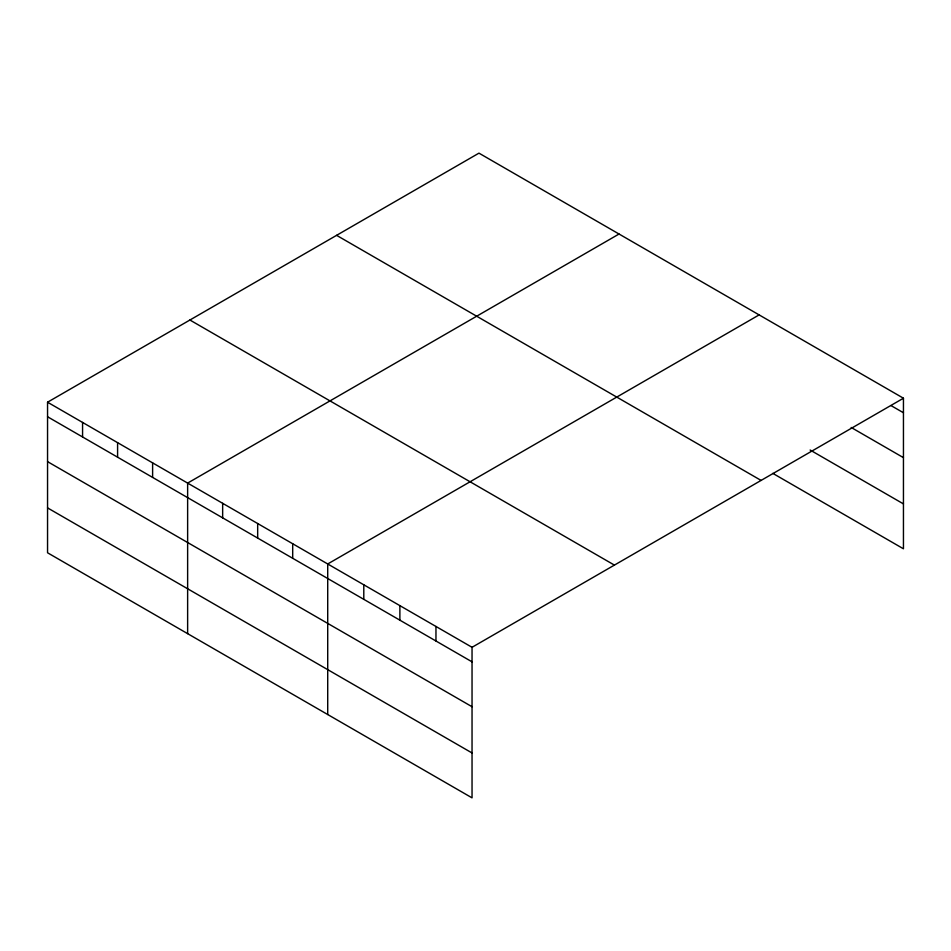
<?xml version="1.0" encoding="UTF-8"?>
<svg xmlns="http://www.w3.org/2000/svg" width="951" height="951" viewBox="0 0 951 951"><rect width="100%" height="100%" fill="white"/><g stroke="black" fill="none" stroke-linecap="round" stroke-linejoin="round"><path stroke-width="1.43" d="M47.55 402.214L472.041 647.298L472.041 797.853L47.55 552.781L47.55 402.214L478.959 153.147L903.45 398.219L903.45 548.786L772.806 473.36M619.042 234.017L187.632 483.096L187.632 633.651M759.124 314.9L327.715 563.967L327.715 714.522M472.041 647.298L903.45 398.219M891.004 405.578L903.45 412.758M851.193 427.475L903.45 457.645M810.133 450.025L903.45 503.899M336.595 235.337L761.085 480.421M189.915 320.023L614.405 565.096M47.55 416.752L472.041 661.837M47.55 461.639L472.041 706.724M47.55 507.893L472.041 752.966M435.962 626.459L435.962 640.998M399.884 605.632L399.884 620.171M363.793 584.806L363.793 599.332M292.694 543.746L292.694 558.285M257.673 523.525L257.673 538.064M222.653 503.317L222.653 517.855M152.612 462.875L152.612 477.414M117.591 442.655L117.591 457.193M82.571 422.434L82.571 436.973"/></g></svg>
